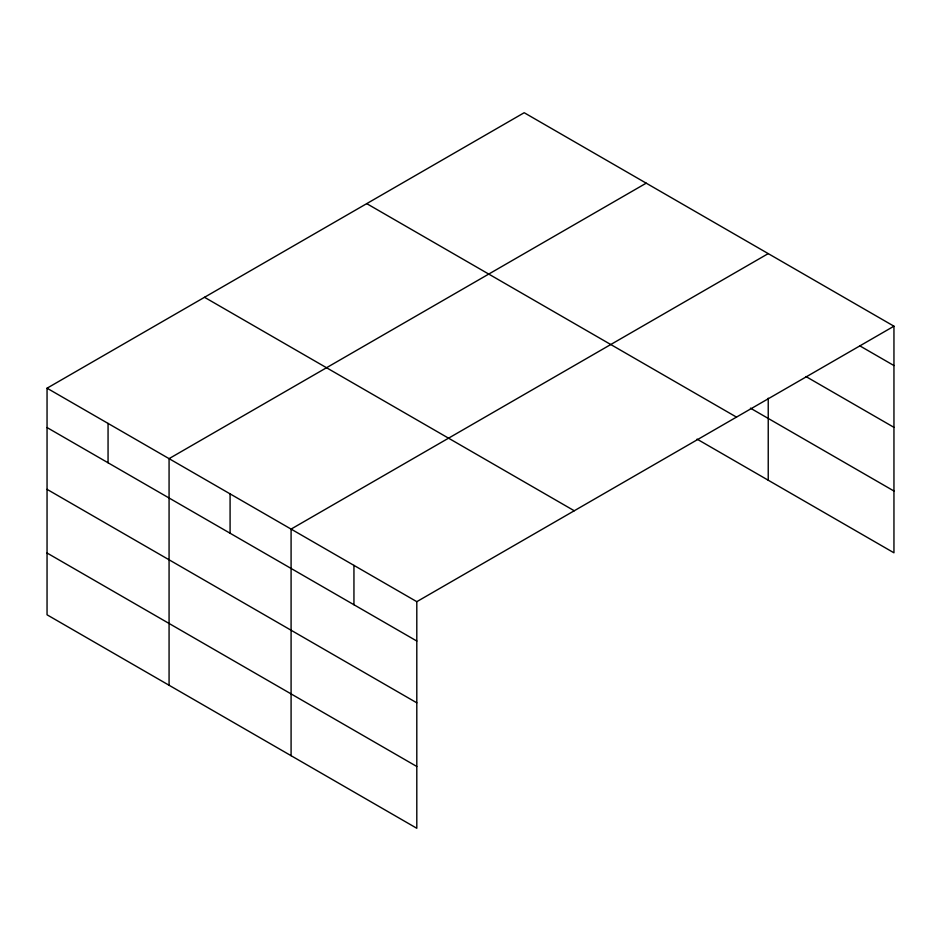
<?xml version="1.0" encoding="UTF-8"?>
<svg xmlns="http://www.w3.org/2000/svg" width="941" height="941" viewBox="0 0 941 941"><rect width="100%" height="100%" fill="white"/><g stroke="black" fill="none" stroke-linecap="round" stroke-linejoin="round"><path stroke-width="1.41" d="M893.95 326.198L524.196 112.72L47.05 388.198L47.05 614.802L416.804 828.28L416.804 601.675L893.95 326.198L893.95 552.802L697.058 439.129M646.208 183.166L169.074 458.643L169.074 685.248M768.232 253.611L291.087 529.089L291.087 755.694M860.003 345.959L893.95 365.555M805.943 376.541L893.95 427.343M750.436 408.159L893.95 491.014M366.731 203.632L736.497 417.11M204.503 297.285L574.269 510.763M47.05 388.198L416.804 601.675M47.05 427.555L416.804 641.033M47.05 489.344L416.804 702.821M47.05 553.014L416.804 766.492M768.232 398.172L768.232 480.216M353.945 565.388L353.945 604.745M230.086 493.872L230.086 533.229M108.062 423.415L108.062 462.772"/></g></svg>
